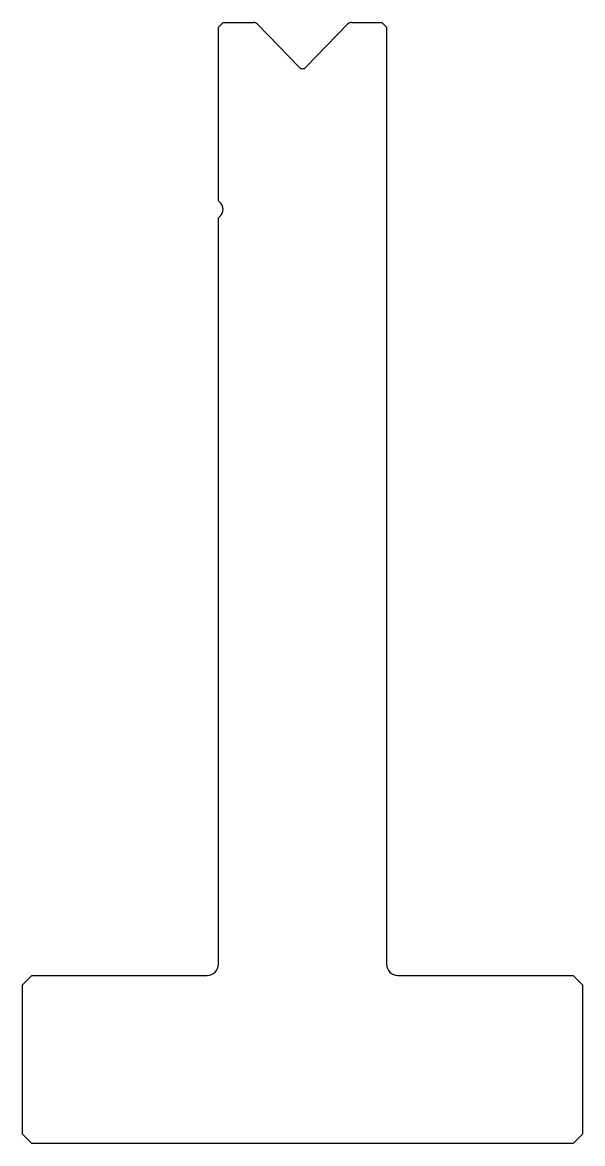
# Model space of a CAD drawing. Header units: metres. Extents: x 46 to 106, y 117 to 237.
import ezdxf

# ---------------------------------------------------------------- set-up
doc = ezdxf.new("R2010")
doc.units = ezdxf.units.M

msp = doc.modelspace()

# ---------------------------------------------------------------- linework, layer by layer
for p, q in [((67.71411, 236.721467), (67.21411, 236.221467)), ((67.71411, 236.721467), (70.959425, 236.721467)), ((71.391029, 236.538262), (75.85444, 231.916264)), ((76.573779, 231.916264), (81.037191, 236.538262)), ((81.468794, 236.721467), (84.71411, 236.721467)), ((85.21411, 236.221467), (84.71411, 236.721467)), ((67.21411, 217.63568), (67.21411, 236.221467)), ((85.21411, 236.221467), (85.21411, 135.921467)), ((67.21411, 217.63568), (67.421216, 217.428573)), ((67.421216, 216.01436), (67.21411, 215.807253)), ((67.21411, 135.921467), (67.21411, 215.807253)), ((47.21411, 134.721467), (46.21411, 133.721467)), ((47.21411, 134.721467), (66.01411, 134.721467)), ((86.41411, 134.721467), (105.21411, 134.721467)), ((106.21411, 133.721467), (105.21411, 134.721467)), ((46.21411, 117.721467), (46.21411, 133.721467)), ((106.21411, 133.721467), (106.21411, 117.721467)), ((46.21411, 117.721467), (47.21411, 116.721467)), ((105.21411, 116.721467), (106.21411, 117.721467)), ((105.21411, 116.721467), (47.21411, 116.721467))]:
    msp.add_line(p, q)
for centre, radius, start, end in [((70.959425, 236.121467), 0.6, 44, 90), ((81.468794, 236.121467), 0.6, 90, 136), ((76.21411, 232.263593), 0.5, 224, 316), ((66.71411, 216.721467), 1, 315, 45), ((66.01411, 135.921467), 1.2, 270, 0), ((86.41411, 135.921467), 1.2, 180, 270)]:
    msp.add_arc(centre, radius, start, end)

doc.saveas('drawing.dxf')
